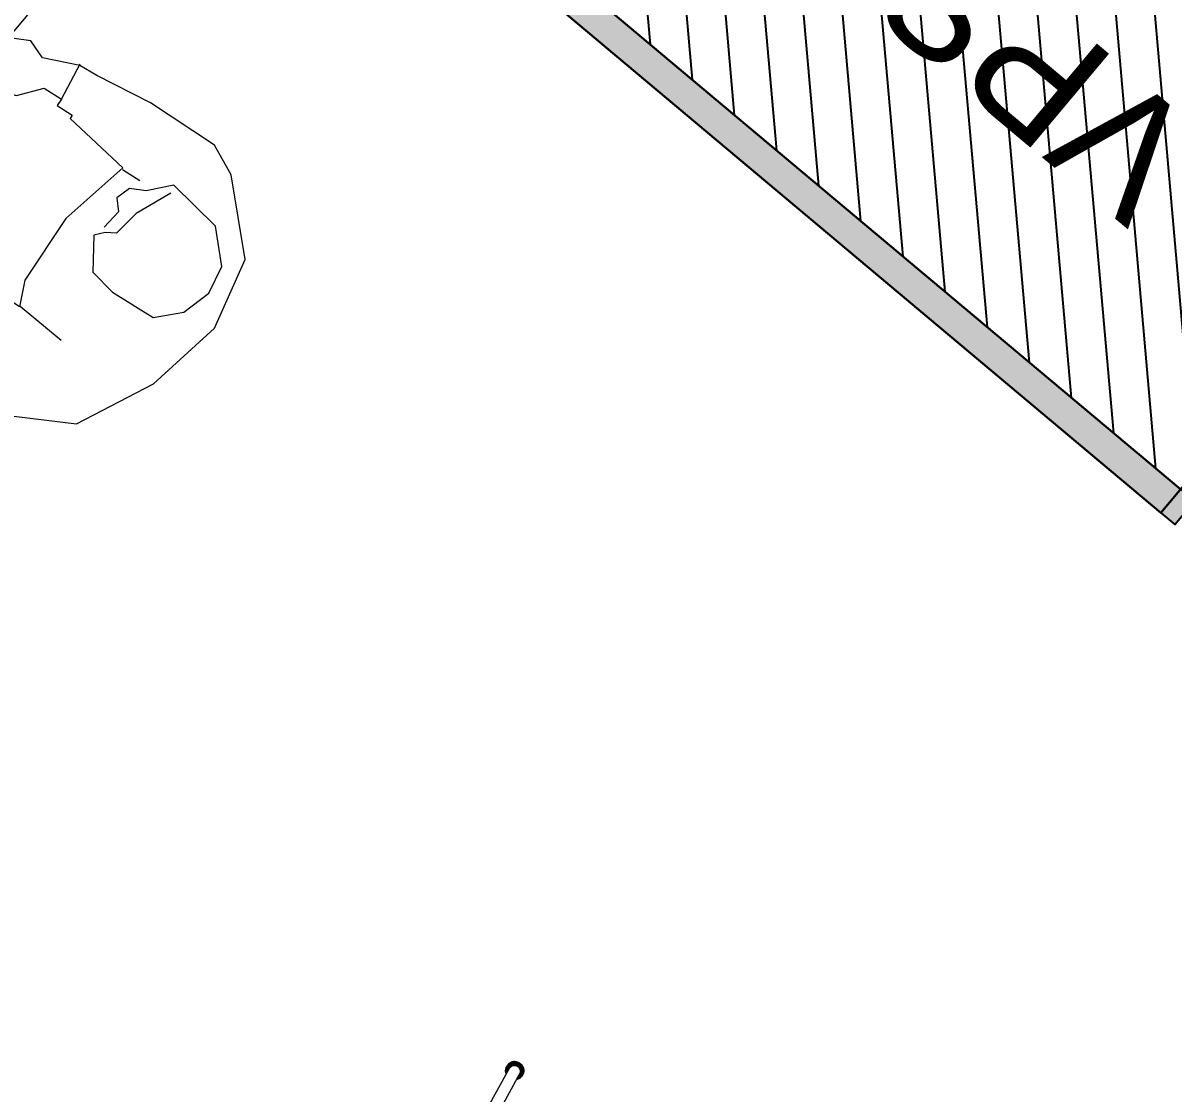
# Model space of a CAD drawing. Header units: metres. Extents: x 822482 to 822767, y 9662202 to 9662512.
# Drawn here: x 822644.348 to 822646.226, y 9662441.181 to 9662442.93 of the extents above; entities that cross this region are included whole.
import ezdxf
from ezdxf.enums import TextEntityAlignment as Align

# ---------------------------------------------------------------- set-up
doc = ezdxf.new("R2010")
doc.units = ezdxf.units.M
for name, color, linetype, lineweight in [('A-MOB', 251, 'Continuous', 0), ('ARQ_NE_MOBILIÁRIOS', 251, 'Continuous', 0), ('wbc_balcao', 7, 'Continuous', 0)]:
    doc.layers.add(name, color=color, linetype=linetype, lineweight=lineweight)
for name, color, linetype in [('wbc_cabeceira_balcao', 9, 'Continuous'), ('wbc_gabinete', 7, 'Continuous'), ('wbc_info_corte_gabinete', 7, 'Continuous')]:
    doc.layers.add(name, color=color, linetype=linetype)
doc.styles.get("Standard").update_dxf_attribs({"font": 'arial.ttf'})

# ---------------------------------------------------------------- blocks, each defined once
blk = doc.blocks.new('20006_ARQ_1400_3PV$0$20006_ARQ_1400_3PV$0$CRF-PINHE-BASE-HIPERMERCADO-(2SUBSOLO)-LAY$0$A$C23750C89')
at = {"transparency": 33554687}
h = blk.add_hatch(dxfattribs=at)
h.set_pattern_fill('GRATE', color=256, angle=180, style=0)
h.set_pattern_definition([(180, (1420.650476010763, 675.9269155575728), (-3.827021247335479e-18, -0.03125), []), (270, (1420.650476010763, 675.9269155575728), (0.125, -2.296187470073177e-17), [])])
h.paths.add_polyline_path([(0.6999929257963231, 1.051190890180351), (0.4082191807045976, 1.051190890180351), (0.3831678373517207, 1.039329644591589), (0.3664826926274155, 1.051190890180123), (-7.074204404489137e-06, 1.051190890180351), (0.03847041885546787, -1.722416072880151e-06), (0.6615154327373602, -1.722416072880151e-06)])
for p, q in [((0.3065024491934309, 1.662923622532617), (0.187658925238793, 1.629311706436511)), ((0.4398619195826541, 1.644743171084656), (0.3065024491934309, 1.662923622532617)), ((0.5711305333588825, 1.590667473998792), (0.4398619195826541, 1.644743171084656)), ((0.187658925238793, 1.629311706436511), (0.09670576888674987, 1.522683121994987)), ((0.644383308959732, 1.477034217952678), (0.5711305333588825, 1.590667473998792)), ((0.09670576888674987, 1.522683121994987), (0.07679036635272496, 1.470632433695982)), ((0.07679036635272496, 1.470632433695982), (0.09096984259667806, 1.346175776423706)), ((0.6180190040413436, 1.325420155500069), (0.644383308959732, 1.477034217952678)), ((0.44524128341709, 1.374784130331136), (0.4844752648814392, 1.3961774535112)), ((0.4844752648814392, 1.3961774535112), (0.4934916834963587, 1.311284988736361)), ((0.195153173761355, 1.261884410050925), (0.201686194523063, 1.37961388849476)), ((0.201686194523063, 1.37961388849476), (0.3249958375690767, 1.36169655274648)), ((0.3249958375690767, 1.36169655274648), (0.44524128341709, 1.374784130331136)), ((0.09096984259667806, 1.346175776423706), (0.1136209947944735, 1.250102706941789)), ((0.5773991138612473, 1.235642145606334), (0.6180190040413436, 1.325420155500069)), ((0.4934916834963587, 1.311284988736361), (0.4214124949721736, 1.216532170806431)), ((0.1889486382087853, 1.261273716218511), (0.195153173761355, 1.261884410050925)), ((0.1924494559907544, 1.232190141760157), (0.1889486382087853, 1.261273716218511)), ((0.1136209947944735, 1.250102706941789), (0.1186078716855263, 1.218660868343932)), ((0.1800403904262566, 1.230968778474107), (0.1924494559907544, 1.232190141760157)), ((0.1845906411936085, 1.197605576622891), (0.1800403904262566, 1.230968778474107)), ((0.4998964522401366, 1.170409821859721), (0.5773991138612473, 1.235642145606334)), ((0.1186078716855263, 1.218660868343932), (0.148504983062594, 1.16337336572451)), ((0.4326879958734935, 1.203867111491945), (0.384369501673973, 1.160291172328698)), ((0.4214124949721736, 1.216532170806431), (0.4326879958734935, 1.203867111491945)), ((0.2229594285263374, 1.170701661794055), (0.1845906411936085, 1.197605576622891)), ((0.467395724729613, 1.125260116414665), (0.4708805481723175, 1.185085537263149)), ((0.4708805481723175, 1.185085537263149), (0.4998964522401366, 1.170409821859721)), ((0.2420176407467807, 1.130000587281984), (0.2229594285263374, 1.170701661794055)), ((0.148504983062594, 1.16337336572451), (0.1391601335353698, 1.131147059187242)), ((0.205227034719428, 1.128257817459826), (0.2100296428388901, 1.149392825424911)), ((0.2100296428388901, 1.149392825424911), (0.2306580081676657, 1.124499596603073)), ((0.384369501673973, 1.160291172328698), (0.3528340998500425, 1.092695783957652)), ((0.1391601335353698, 1.131147059187242), (0.170367050148343, 1.081623662946868)), ((0.2307501303639583, 1.098211176091354), (0.205227034719428, 1.128257817459826)), ((0.2306580081676657, 1.124499596603073), (0.2420176407467807, 1.130000587281984)), ((0.3658560265730557, 1.087716169896794), (0.3753771355131903, 1.111820130294291)), ((0.3753771355131903, 1.111820130294291), (0.3857794329251192, 1.095312333394077)), ((0.4466071242450198, 1.069366714908256), (0.467395724729613, 1.125260116414665)), ((-7.074203494994435e-06, 1.079998277583854), (-7.074203494994435e-06, 1.099998277583836)), ((0.1587883800593772, 1.099998277583836), (-7.074203494994435e-06, 1.099998277583836)), ((0.003788380058722396, 1.099998277583836), (-7.074203494994435e-06, 1.099998277583836)), ((0.2214893881346143, 1.084150925087215), (0.2307501303639583, 1.098211176091354)), ((0.3562409457363174, 1.099998277583836), (0.2292320784208641, 1.099998277583836)), ((0.3528340998500425, 1.092695783957652), (0.3658560265730557, 1.087716169896794)), ((0.3857794329251192, 1.095312333394077), (0.3622791053121546, 1.054179164020297)), ((0.3828266109703691, 1.099998277583836), (0.3707074818266847, 1.099998277583836)), ((0.6999929257963231, 1.099998277583836), (0.4580000132355053, 1.099998277583836)), ((0.6999929257963231, 1.079998277583854), (0.6999929257963231, 1.099998277583836)), ((0.3770301599151935, 1.079998277583854), (-7.074203494994435e-06, 1.079998277583854)), ((0.170367050148343, 1.081623662946868), (0.2214893881346143, 1.084150925087215)), ((0.6999929257963231, 1.079998277583854), (0.4505613532419375, 1.079998277583854)), ((0.3622791053121546, 1.054179164020297), (0.3831678373517207, 1.039329644591589)), ((0.3831678373517207, 1.039329644591589), (0.4466071242450198, 1.069366714908256)), ((-7.074204404489137e-06, 1.051190890180351), (0.03847041885546787, -1.722416072880151e-06)), ((0.3664826926269598, 1.051190890180123), (-7.074203494994435e-06, 1.051190890180351)), ((0.6999929257963231, 1.051190890180351), (0.4082191807037816, 1.051190890180351)), ((0.6999929257963231, 1.051190890180351), (0.6615154327373602, -1.722416072880151e-06)), ((0.6615154327373602, -1.722416072880151e-06), (0.03847041885546787, -1.722416072880151e-06)), ((0.3562409457372269, -1.722416072880151e-06), (0.2292320784217736, -1.722416300253826e-06))]:
    blk.add_line(p, q, dxfattribs=at)
for points in [[(0.1830565746895445, 1.466690832222866), (0.2447574639600134, 1.44458792694445), (0.290288103173225, 1.440303523445209), (0.3011270267088548, 1.425717089798127), (0.3166844211482385, 1.41409958974441), (0.3636931101118535, 1.451911422528838), (0.3679669998291502, 1.497413506591556), (0.3572042041514578, 1.57462051503353), (0.3182225611999456, 1.607725431588051), (0.2682337934165844, 1.619084616426562), (0.2211329822557673, 1.607561204154081), (0.1772726221661287, 1.556910508029887), (0.169774300095014, 1.461626706972311), (0.205783830368091, 1.433238343075573), (0.2206442807282656, 1.409655759296129), (0.2456386768099037, 1.403976164107007), (0.261540556336513, 1.420568477736651), (0.2955353223969723, 1.418905399779987)], [(0.482552628405756, 1.396614343318333), (0.4821000323217959, 1.483601969832307)], [(0.2040454327452608, 1.38109836748049), (0.1994951819779089, 1.414461569331706)], [(0.1800403904262566, 1.230968778474107), (0.1162486090861421, 1.217176394897706)]]:
    blk.add_lwpolyline(points, dxfattribs=at)
blk = doc.blocks.new('cadeira')
at = {"layer": 'A-MOB'}
for p, q in [((2102.214801418722, 1481.98821428379), (2102.199583223929, 1481.911923925063)), ((2102.214801418728, 1481.988214283784), (2102.214801267697, 1481.988213526482)), ((2102.218006406076, 1481.90690013619), (2102.233483356128, 1481.984487661354)), ((2102.239108166325, 1481.98555552353), (2102.239105203905, 1481.98540831043))]:
    blk.add_line(p, q, dxfattribs=at)
for centre, major_axis, ratio, start_param, end_param in [((2102.213854597021, 1481.987857000665), (-0.004480212720337186, 0.0004215376383300538), 0.1969290433494168, 6.227909822287599, 6.929744069495288), ((2102.224090585908, 1481.986091286296), (-0.01252639072186695, 0.002498730602909348), 0.9802143668688993, 0.1010548234939701, 0.729275179568403), ((2102.224090585908, 1481.986091286296), (-0.01252639072186695, 0.002498730602909348), 0.9802143668688993, 0, 0.1010548234939701), ((2102.224090585908, 1481.986091286296), (-0.01252639072186695, 0.002498730602909348), 0.9802143668688993, 2.412481618371498, 6.283185307179586), ((2102.224011874224, 1481.985696696617), (-0.01116795724058588, 0.002227753959512118), 0.9802143668688995, 0.1010548234940306, 0.5801477031652479), ((2102.224011874224, 1481.985696696617), (-0.01116795724058588, 0.002227753959512118), 0.9802143668688995, 0, 0.1010548234940306), ((2102.224011874224, 1481.985696696617), (-0.01116795724058588, 0.002227753959512118), 0.9802143668688995, 2.561510919732391, 6.283185307179586), ((2102.223979757379, 1481.985535691607), (0.01020164888304631, -0.002034997377153991), 0.9802143668688993, 3.242647477082604, 3.555334120885217), ((2102.223979757379, 1481.985535691607), (0.01020164888304631, -0.002034997377153991), 0.9802143668688993, 0, 3.242647477082604), ((2102.223979757379, 1481.985535691607), (-0.009710240463169954, 0.001936972552243298), 0.9802143668688994, 0.1010548234940343, 0.2766894877825727), ((2102.223979757379, 1481.985535691607), (-0.009710240463169954, 0.001936972552243298), 0.9802143668688994, 0, 0.1010548234940343), ((2102.223979757379, 1481.985535691607), (-0.009710240463169954, 0.001936972552243298), 0.9802143668688994, 2.864969135052148, 6.283185307179586), ((2102.224142387425, 1481.986350972572), (0.00949438055876689, -0.001893913401283717), 0.9802143668688994, 3.242647477082607, 3.321678167296005), ((2102.224142387425, 1481.986350972572), (0.00949438055876689, -0.001893913401283717), 0.9802143668688994, 2.921125103941776, 3.242647477082607), ((2102.224142387431, 1481.986350972566), (-0.009340968702623945, 0.001863311218395889), 0.9802143668692601, 5.86268730001225, 6.283185307179586), ((2102.224142387425, 1481.986350972572), (0.00949438055876689, -0.001893913401283717), 0.9802143668688994, 6.103263937716922, 6.283185307179586), ((2102.224142387431, 1481.986350972566), (-0.009340968702623945, 0.001863311218395889), 0.9802143668692601, 3.141577188852991, 3.562059730835894), ((2102.224142387425, 1481.986350972572), (0.00949438055876689, -0.001893913401283717), 0.9802143668688994, 0, 0.220435344329186), ((2102.234624306964, 1481.985817499413), (-0.00448016158690337, 0.0004220807449239578), 0.1969318743809841, 2.454319964270227, 3.156154211465809), ((2102.223979757379, 1481.985535691607), (0.01020164888304631, -0.002034997377153991), 0.9802143668688993, 5.869509809335764, 6.283185307179586)]:
    blk.add_ellipse(centre, major_axis=major_axis, ratio=ratio, start_param=start_param, end_param=end_param, dxfattribs=at)
for points, knots in [([(2102.209372481001, 1481.988281646217), (2102.209299367815, 1481.987458748125), (2102.20928791657, 1481.985788458095), (2102.20969882926, 1481.983242332097), (2102.21060377298, 1481.980726049961), (2102.211679773948, 1481.978866665318), (2102.212436969855, 1481.977870794348), (2102.21264665176, 1481.977613629242)], [0, 0, 0, 0, 0.2148296107386859, 0.439884297092758, 0.673229439784372, 0.913305768365767, 1, 1, 1, 1]), ([(2102.20938581318, 1481.988326638334), (2102.209568394841, 1481.990267164158), (2102.210132376005, 1481.992107897009), (2102.211501995611, 1481.994647361541), (2102.212047527003, 1481.995453164129), (2102.213272915943, 1481.996925610421), (2102.213958814861, 1481.997602665929), (2102.215474654168, 1481.99882593023), (2102.216282041958, 1481.999354417612), (2102.217991978742, 1482.000250973981), (2102.218905321601, 1482.00062164387), (2102.220773043865, 1482.001174248439), (2102.221725231153, 1482.001358327429), (2102.223665988761, 1482.001542683661), (2102.224659111837, 1482.001540370214), (2102.22659704618, 1482.001348775885), (2102.227552411094, 1482.001161473302), (2102.22943511177, 1482.000598453587), (2102.230344904542, 1482.000226554671), (2102.23206430594, 1481.999323814977), (2102.232886531555, 1481.998786039058), (2102.234410289577, 1481.997560792607), (2102.235101444984, 1481.99688378209), (2102.236345678047, 1481.995404349224), (2102.236902603839, 1481.994592548669), (2102.237831541163, 1481.992902089011), (2102.238209019085, 1481.992019916202), (2102.238788492228, 1481.990181384841), (2102.238986952312, 1481.98922774281), (2102.239188835439, 1481.987327744651), (2102.239195921411, 1481.986371235772), (2102.239105203905, 1481.98540831043)], [0, 0, 0, 0, 0.1250000000000004, 0.1250000000000004, 0.1875000000000001, 0.1875000000000001, 0.2500000000000001, 0.2500000000000001, 0.3124999999999997, 0.3124999999999997, 0.3750000000000005, 0.3750000000000005, 0.4375000000000002, 0.4375000000000002, 0.5, 0.5, 0.5624999999999997, 0.5624999999999997, 0.6250000000000004, 0.6250000000000004, 0.6875000000000001, 0.6875000000000001, 0.7500000000000002, 0.7500000000000002, 0.8125000000000001, 0.8125000000000001, 0.875, 0.875, 0.9375000000000001, 0.9375000000000001, 1, 1, 1, 1]), ([(2102.21022865232, 1481.98766192975), (2102.210186659407, 1481.987215618042), (2102.210167016424, 1481.986767113663), (2102.21017261936, 1481.98587003581), (2102.210197865269, 1481.985421463724), (2102.210293003011, 1481.984528570135), (2102.210362894697, 1481.984084250013), (2102.210546651087, 1481.983204139094), (2102.210660515506, 1481.982768349658), (2102.210931121002, 1481.981909496721), (2102.21108786166, 1481.981486434548), (2102.211442710379, 1481.980657110194), (2102.211640817891, 1481.980250849296), (2102.212076492703, 1481.979459039772), (2102.212314059329, 1481.97907349237), (2102.212624772575, 1481.978620637191), (2102.2126801763, 1481.97854167099), (2102.212736410446, 1481.978463275705)], [0, 0, 0, 0, 0.1386385692499649, 0.1386385692499649, 0.2772771384999299, 0.2772771384999299, 0.4159157077498948, 0.4159157077498948, 0.5545542769998597, 0.5545542769998597, 0.6931928462498247, 0.6931928462498247, 0.8318314154997896, 0.8318314154997896, 0.9704699847497545, 0.9704699847497545, 1, 1, 1, 1]), ([(2102.238034643923, 1481.984931489459), (2102.238076693794, 1481.985377829481), (2102.238096390611, 1481.985826365097), (2102.23809088855, 1481.986723510319), (2102.238065689682, 1481.987172118537), (2102.23797063881, 1481.988065088289), (2102.237900786954, 1481.988509448442), (2102.237717102731, 1481.989389642291), (2102.237603270649, 1481.989825474626), (2102.237332722189, 1481.990684415186), (2102.237176006229, 1481.991107522083), (2102.236821199255, 1481.991936936665), (2102.236623108791, 1481.992343243067), (2102.236187460547, 1481.993135143354), (2102.235949903442, 1481.993520736014), (2102.235437609774, 1481.994267495001), (2102.235162874004, 1481.994628660171), (2102.234578868951, 1481.995323085619), (2102.234269600572, 1481.99565634482), (2102.233619508844, 1481.996291748529), (2102.233278686503, 1481.996593892052), (2102.232568769311, 1481.997164154276), (2102.23219967556, 1481.997432272094), (2102.231436770308, 1481.997931900484), (2102.231042959988, 1481.998163410282), (2102.230234414425, 1481.998587592782), (2102.229819680431, 1481.998780264826), (2102.228973281876, 1481.999124916018), (2102.228541618625, 1481.999276894632), (2102.227665518973, 1481.999538695088), (2102.227221083928, 1481.999648516525), (2102.226323721132, 1481.999824944773), (2102.225870794769, 1481.999891551312), (2102.224960811573, 1481.999980908124), (2102.224503756149, 1482.00000365826), (2102.223589916848, 1482.000005083017), (2102.223133134386, 1481.999983757637), (2102.222224240414, 1481.999897236616), (2102.221772130311, 1481.99983204111), (2102.220876935472, 1481.99965840762), (2102.220433852122, 1481.999549969904), (2102.219560978281, 1481.999290896254), (2102.219131189141, 1481.999140260722), (2102.218289043181, 1481.998798242122), (2102.217876687665, 1481.998606859584), (2102.217073380523, 1481.998185190107), (2102.21668243014, 1481.997954903821), (2102.215925698685, 1481.997457644681), (2102.215559918784, 1481.997190672597), (2102.2148570513, 1481.99662261303), (2102.214519964807, 1481.996321526428), (2102.213877730803, 1481.995688137571), (2102.213572584287, 1481.995355836297), (2102.212997169293, 1481.994663218489), (2102.212726901704, 1481.994302903028), (2102.212223847696, 1481.993557727059), (2102.211991062056, 1481.993172867706), (2102.211565214085, 1481.992382310568), (2102.211372152413, 1481.991976614008), (2102.211027611935, 1481.991148289771), (2102.210876133662, 1481.990725663376), (2102.210616219041, 1481.989867549855), (2102.210507783095, 1481.989432064057), (2102.210334997638, 1481.988552425976), (2102.210270648395, 1481.988108275055), (2102.21022865232, 1481.98766192975)], [0, 0, 0, 0, 0.03125000000000003, 0.03125000000000003, 0.06250000000000007, 0.06250000000000007, 0.09375000000000011, 0.09375000000000011, 0.1250000000000002, 0.1250000000000002, 0.1562500000000002, 0.1562500000000002, 0.1875000000000003, 0.1875000000000003, 0.2187500000000003, 0.2187500000000003, 0.2500000000000003, 0.2500000000000003, 0.2812500000000003, 0.2812500000000003, 0.3125000000000003, 0.3125000000000003, 0.3437500000000004, 0.3437500000000004, 0.3750000000000004, 0.3750000000000004, 0.4062500000000004, 0.4062500000000004, 0.4375000000000005, 0.4375000000000005, 0.4687500000000005, 0.4687500000000005, 0.5000000000000006, 0.5000000000000006, 0.5312500000000006, 0.5312500000000006, 0.5625000000000007, 0.5625000000000007, 0.5937500000000007, 0.5937500000000007, 0.6250000000000006, 0.6250000000000006, 0.6562500000000006, 0.6562500000000006, 0.6875000000000004, 0.6875000000000004, 0.7187500000000003, 0.7187500000000003, 0.7500000000000002, 0.7500000000000002, 0.7812500000000002, 0.7812500000000002, 0.8125000000000001, 0.8125000000000001, 0.84375, 0.84375, 0.875, 0.875, 0.90625, 0.90625, 0.9375, 0.9375, 0.9687500000000001, 0.9687500000000001, 1, 1, 1, 1]), ([(2102.239108166325, 1481.98555552353), (2102.239198725751, 1481.986516770925), (2102.239191652099, 1481.987471613388), (2102.238990120889, 1481.989368299539), (2102.238792006782, 1481.990320279308), (2102.238213543075, 1481.992155607962), (2102.237836722997, 1481.993036243336), (2102.236909404957, 1481.994723756258), (2102.23635345, 1481.995534141691), (2102.235111384187, 1481.997010997625), (2102.234421433454, 1481.997686828143), (2102.232900331581, 1481.9989099388), (2102.232079538756, 1481.99944677751), (2102.230363133164, 1482.00034794431), (2102.22945492593, 1482.000719195215), (2102.227575506755, 1482.001281233601), (2102.226621806581, 1482.001468209677), (2102.224687249194, 1482.001659470141), (2102.223695857157, 1482.001661779724), (2102.22175848135, 1482.001477744735), (2102.220807953696, 1482.00129398643), (2102.218943486038, 1482.000742344803), (2102.21803173517, 1482.000372321162), (2102.216324777959, 1481.999477327046), (2102.215518797422, 1481.998949760656), (2102.214005599555, 1481.997728627965), (2102.213320895919, 1481.997052752407), (2102.212097642762, 1481.995582872507), (2102.211553062188, 1481.994778474412), (2102.21082056673, 1481.993420326332), (2102.210575942626, 1481.992893594481), (2102.210364347797, 1481.992354605283)], [0, 0, 0, 0, 0.06845915555632633, 0.06845915555632633, 0.1369183111126527, 0.1369183111126527, 0.205377466668979, 0.205377466668979, 0.2738366222253053, 0.2738366222253053, 0.3422957777816319, 0.3422957777816319, 0.4107549333379578, 0.4107549333379578, 0.4792140888942851, 0.4792140888942851, 0.547673244450611, 0.547673244450611, 0.6161324000069373, 0.6161324000069373, 0.6845915555632633, 0.6845915555632633, 0.7530507111195905, 0.7530507111195905, 0.8215098666759166, 0.8215098666759166, 0.8899690222322428, 0.8899690222322428, 0.958428177788569, 0.958428177788569, 1, 1, 1, 1]), ([(2102.231396740614, 1481.973878838953), (2102.231564818631, 1481.973971000111), (2102.232476738741, 1481.974496013945), (2102.234029210567, 1481.975644900564), (2102.235834868001, 1481.977568882659), (2102.237328627766, 1481.979840286476), (2102.238432617384, 1481.982422897984), (2102.23896946129, 1481.984394514587), (2102.239083542329, 1481.985481572967), (2102.23909463568, 1481.985602965017)], [0, 0, 0, 0, 0.0393683693943121, 0.2161523392683727, 0.3961114922335997, 0.5823945147036554, 0.7758300685716024, 0.9750457732136152, 1, 1, 1, 1]), ([(2102.23169690197, 1481.97472048098), (2102.231784841248, 1481.974775471482), (2102.231872143314, 1481.974831437117), (2102.232337136077, 1481.975136956123), (2102.232702903606, 1481.97540388805), (2102.233405752709, 1481.975971863809), (2102.233742833195, 1481.976272906763), (2102.234385062093, 1481.97690620569), (2102.234690209511, 1481.977238460682), (2102.235265633653, 1481.97793098422), (2102.235535909487, 1481.978291251693), (2102.236038987642, 1481.979036330963), (2102.236271789183, 1481.979421141607), (2102.236697676797, 1481.980211601628), (2102.236890762209, 1481.980617249783), (2102.237235358059, 1481.981445478566), (2102.237386867964, 1481.981868057912), (2102.237646853655, 1481.982726079761), (2102.237755329038, 1481.983161520936), (2102.237928200953, 1481.984041073252), (2102.237992597216, 1481.984485183033), (2102.238034643923, 1481.984931489459)], [0, 0, 0, 0, 0.02481308917542858, 0.02481308917542858, 0.1331671903781587, 0.1331671903781587, 0.2415212915808889, 0.2415212915808889, 0.3498753927836191, 0.3498753927836191, 0.4582294939863492, 0.4582294939863492, 0.5665835951890794, 0.5665835951890794, 0.6749376963918096, 0.6749376963918096, 0.7832917975945397, 0.7832917975945397, 0.8916458987972699, 0.8916458987972699, 1, 1, 1, 1])]:
    blk.add_open_spline(points, degree=3, knots=knots, dxfattribs=at)
for points in [[(2102.21036472796, 1481.992355573557), (2102.210338157836, 1481.992287903052), (2102.210311587713, 1481.992220232547)], [(2102.239165951753, 1481.986475500254), (2102.239167380031, 1481.986548176978), (2102.239168808309, 1481.986620853703)]]:
    blk.add_open_spline(points, degree=2, dxfattribs=at)
blk = doc.blocks.new('VPSRB-4_187')
at = {"layer": 'wbc_gabinete', "transparency": 33554687}
h = blk.add_hatch(dxfattribs=at)
h.set_pattern_fill('ANSI31', color=141, scale=2, angle=90, style=0, pattern_type=2)
h.set_pattern_definition([(135, (0, 0), (-4.490128060534577, -4.490128060534576), [])])
h.paths.add_polyline_path([(187, 5.000000000000014), (187, 93.99999999999999), (0, 93.99999999999997), (-1.578983857244667e-15, 5)])
blk.add_hatch(color=9, dxfattribs=at).paths.add_polyline_path([(187, 1.4210854715202e-14), (187, 5.000000000000014), (-2.368475785867e-15, 5), (0, 0)])
at = {"layer": 'wbc_gabinete'}
blk.add_line((-7.105427357601002e-15, 5), (187, 5.000000000000014), dxfattribs=at)
at = {"layer": 'wbc_gabinete', "color": 141}
blk.add_lwpolyline([(187, 5.000000000000014), (187, 93.99999999999999), (0, 93.99999999999997), (-1.578983857244667e-15, 5)], close=True, dxfattribs=at)
at = {"layer": 'wbc_gabinete'}
for points in [[(0, 0), (0, 93.99999999999999), (187, 94), (187, 1.4210854715202e-14)], [(187, 1.4210854715202e-14), (187, 93.99999999999999), (0, 93.99999999999997), (0, 0)], [(187, 5.000000000000014), (187, 93.99999999999999), (0, 93.99999999999997), (-1.578983857244667e-15, 5)], [(187, 1.4210854715202e-14), (187, 5.000000000000014), (-2.368475785867e-15, 5), (0, 0)]]:
    blk.add_lwpolyline(points, close=True, dxfattribs=at)
at = {"layer": 'wbc_gabinete', "color": 9}
blk.add_lwpolyline([(187, 1.4210854715202e-14), (187, 5.000000000000014), (-2.368475785867e-15, 5), (0, 0)], close=True, dxfattribs=at)
blk = doc.blocks.new('Parede dir 94X3')
at = {"layer": 'wbc_balcao', "transparency": 33554687}
h = blk.add_hatch(color=256, dxfattribs=at)
edge = h.paths.add_edge_path()
edge.add_line((3.00000011920929, 4.99999988079071), (3.000000119243637, 93.99999988078923))
edge.add_line((3, 94), (2.657252196058835e-11, 94.00000000000323))
edge.add_line((0, 93.99999988079071), (-5.924505330767715e-11, 4.99999988079071))
edge.add_line((0, 4.99999988079071), (2.999999999998344, 4.999999880788966))
h = blk.add_hatch(color=9, dxfattribs=at)
edge = h.paths.add_edge_path()
edge.add_line((3, 0), (3.000000000001816, 5.000000000001735))
edge.add_line((3.00000011920929, 4.99999988079071), (1.192103944447354e-07, 4.999999880792451))
edge.add_line((0, 4.99999988079071), (-2.920330643974012e-12, -1.192092886626028e-07))
edge.add_line((0, 0), (3, -3.47677442391614e-12))
at = {"layer": 'wbc_gabinete', "true_color": 0x808080, "transparency": 33554687}
h = blk.add_hatch(color=8, dxfattribs=at)
edge = h.paths.add_edge_path()
edge.add_line((0, 0), (3, 0))
edge.add_line((3, 0), (3, 94))
edge.add_line((3, 94), (0, 94))
edge.add_line((0, 93.99999988079071), (0, -1.192092895507812e-07))
at = {"layer": 'wbc_balcao', "transparency": 33554687}
for q in [(3, 94), (0, 4.99999988079071)]:
    blk.add_line((3.00000011920929, 4.99999988079071), q, dxfattribs=at)
blk.add_lwpolyline([(3, 0), (0, 0), (0, 93.99999988079071), (3, 94), (3, 0)], dxfattribs=at)
at = {"layer": 'wbc_balcao'}
blk.add_lwpolyline([(3.00000011920929, 4.99999988079071), (3, 94), (0, 93.99999988079071), (0, 4.99999988079071)], close=True, dxfattribs=at)
at = {"layer": 'wbc_balcao', "transparency": 33554687}
blk.add_lwpolyline([(3.00000011920929, 4.99999988079071), (3, 94), (0, 93.99999988079071), (0, 4.99999988079071)], close=True, dxfattribs=at)
at = {"layer": 'wbc_balcao', "color": 9}
blk.add_lwpolyline([(3, 0), (3.00000011920929, 4.99999988079071), (0, 4.99999988079071), (0, 0)], close=True, dxfattribs=at)
at = {"layer": 'wbc_gabinete', "transparency": 33554687}
blk.add_lwpolyline([(0, 0), (3, 0), (3, 94), (0, 93.99999988079071), (0, 0)], dxfattribs=at)
blk = doc.blocks.new('A$C8f1b9c42')
at = {"layer": 'ARQ_NE_MOBILIÁRIOS', "transparency": 33554687, "xscale": -1, "rotation": 180.0000000035434}
blk.add_blockref('cadeira', (-1732.671109589748, 1240.192537123337), dxfattribs=at)
at = {"layer": 'ARQ_NE_MOBILIÁRIOS', "transparency": 33554687, "xscale": 0.9993197279411615, "yscale": 0.9993197279411615, "zscale": 0.9993197279411615, "rotation": 90}
blk.add_blockref('20006_ARQ_1400_3PV$0$20006_ARQ_1400_3PV$0$CRF-PINHE-BASE-HIPERMERCADO-(2SUBSOLO)-LAY$0$A$C23750C89', (372.3698707167059, -242.7140374751762), dxfattribs=at)
at = {"layer": 'wbc_balcao', "color": 7, "transparency": 33554687, "xscale": 0.01, "yscale": 0.01, "zscale": 0.01, "rotation": 179.9999999910781}
blk.add_blockref('VPSRB-4_187', (371.2000202648342, -243.1705587990582), dxfattribs=at)
at = {"layer": 'wbc_cabeceira_balcao', "color": 7, "transparency": 33554687, "xscale": 0.01, "yscale": 0.01, "zscale": 0.01, "rotation": 180.0000000236223}
blk.add_blockref('Parede dir 94X3', (369.3300202665851, -243.1705587981269), dxfattribs=at)
at = {"layer": 'wbc_info_corte_gabinete', "transparency": 33554687}
blk.add_text('VPSRB-6', height=0.2, dxfattribs=at).set_placement((370.2650202661753, -243.6905588023365, 0.0001), align=Align.CENTER)

msp = doc.modelspace()

# ---------------------------------------------------------------- block references
at = {"ltscale": 10, "rotation": 140.0090103764572}
msp.add_blockref('A$C8f1b9c42', (822772.889044792, 9662018.469655523), dxfattribs=at)

doc.saveas('drawing.dxf')
